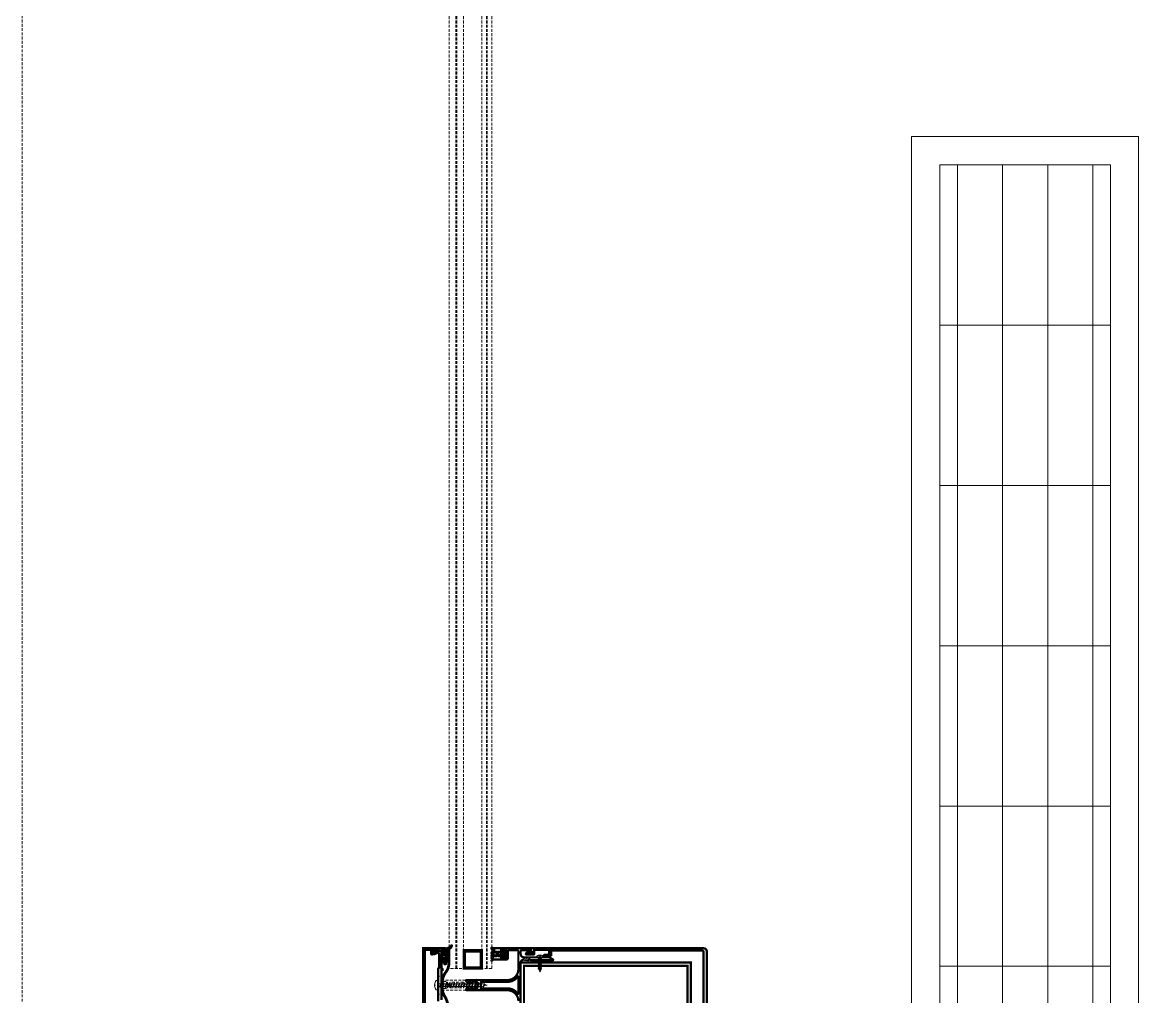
# Model space of a CAD drawing. Extents: x -1457 to 23780, y -2071 to 4205.
# Drawn here: x 7067.2 to 7165.5, y 617 to 702.8 of the extents above; entities that cross this region are included whole.
import ezdxf

# ---------------------------------------------------------------- set-up
doc = ezdxf.new("R2010")
doc.units = 0
doc.header["$MEASUREMENT"] = 0
doc.linetypes.add('HIDDEN', pattern=[0.375, 0.25, -0.125])
doc.layers.get('0').update_dxf_attribs({"color": 9, "lineweight": 9})
doc.layers.add('M-TEFRIS2-015', color=129, linetype='Continuous', lineweight=9)
doc.layers.add('T-KONVEKTOR', color=220, linetype='Continuous', lineweight=9)

# ---------------------------------------------------------------- blocks, each defined once
blk = doc.blocks.new('vid u')
at = {"lineweight": 5, "ltscale": 0.5}
for p, q in [((-18171.11, 6484.16), (-18170.11, 6484.53)), ((-18167.91, 6482.87), (-18171.11, 6484.16)), ((-18166.91, 6483.23), (-18171.11, 6484.16)), ((-18171.11, 6481.61), (-18170.11, 6481.97)), ((-18167.91, 6480.31), (-18171.11, 6481.61)), ((-18166.91, 6480.68), (-18171.11, 6481.61)), ((-18170.57, 6486.66), (-18169.57, 6487.03)), ((-18167.16, 6486.01), (-18170.57, 6486.66)), ((-18168.16, 6485.65), (-18170.57, 6486.66)), ((-18170.11, 6484.53), (-18170.11, 6485.84)), ((-18170.11, 6484.53), (-18166.91, 6483.23)), ((-18170.11, 6484.53), (-18166.91, 6483.23)), ((-18170.11, 6481.97), (-18170.11, 6483.76)), ((-18170.11, 6481.97), (-18166.91, 6480.68)), ((-18170.11, 6481.97), (-18166.91, 6480.68)), ((-18170.11, 6479.42), (-18170.11, 6481.2)), ((-18169.89, 6486.38), (-18170.1, 6485.93)), ((-18169.01, 6488.98), (-18169.59, 6487.02)), ((-18169.57, 6487.03), (-18167.16, 6486.01)), ((-18169.01, 6488.98), (-18168.46, 6486.56)), ((-18167.16, 6486.01), (-18168.16, 6485.65)), ((-18168.16, 6485.65), (-18167.93, 6484.98)), ((-18167.91, 6483.64), (-18167.91, 6484.91)), ((-18166.91, 6483.23), (-18167.91, 6482.87)), ((-18167.91, 6481.08), (-18167.91, 6482.87)), ((-18166.91, 6480.68), (-18167.91, 6480.31)), ((-18171.11, 6479.06), (-18170.11, 6479.42)), ((-18167.91, 6477.76), (-18171.11, 6479.06)), ((-18166.91, 6478.12), (-18171.11, 6479.06)), ((-18171.11, 6476.5), (-18170.11, 6476.87)), ((-18167.91, 6475.2), (-18171.11, 6476.5)), ((-18166.91, 6475.57), (-18171.11, 6476.5)), ((-18171.11, 6473.95), (-18170.11, 6474.31)), ((-18167.91, 6472.65), (-18171.11, 6473.95)), ((-18166.91, 6473.01), (-18171.11, 6473.95)), ((-18171.11, 6471.49), (-18170.11, 6471.86)), ((-18167.91, 6470.2), (-18171.11, 6471.49)), ((-18166.91, 6470.56), (-18171.11, 6471.49)), ((-18170.11, 6479.42), (-18166.91, 6478.12)), ((-18170.11, 6479.42), (-18166.91, 6478.12)), ((-18170.11, 6476.87), (-18170.11, 6478.65)), ((-18170.11, 6476.87), (-18166.91, 6475.57)), ((-18170.11, 6476.87), (-18166.91, 6475.57)), ((-18170.11, 6474.31), (-18170.11, 6476.1)), ((-18170.11, 6474.31), (-18166.91, 6473.01)), ((-18170.11, 6474.31), (-18166.91, 6473.01)), ((-18170.11, 6471.86), (-18170.11, 6473.54)), ((-18170.11, 6471.86), (-18166.91, 6470.56)), ((-18170.11, 6471.86), (-18166.91, 6470.56)), ((-18170.11, 6469.6), (-18170.11, 6471.14)), ((-18167.91, 6478.53), (-18167.91, 6480.31)), ((-18166.91, 6478.12), (-18167.91, 6477.76)), ((-18167.91, 6475.97), (-18167.91, 6477.76)), ((-18166.91, 6475.57), (-18167.91, 6475.2)), ((-18167.91, 6473.42), (-18167.91, 6475.2)), ((-18166.91, 6473.01), (-18167.91, 6472.65)), ((-18167.91, 6470.97), (-18167.91, 6472.65)), ((-18171.11, 6469.24), (-18170.11, 6469.6)), ((-18167.91, 6467.94), (-18171.11, 6469.24)), ((-18166.91, 6468.31), (-18171.11, 6469.24)), ((-18171.11, 6466.99), (-18170.11, 6467.35)), ((-18167.91, 6465.69), (-18171.11, 6466.99)), ((-18166.91, 6466.05), (-18171.11, 6466.99)), ((-18171.11, 6464.73), (-18170.11, 6465.1)), ((-18167.91, 6463.43), (-18171.11, 6464.73)), ((-18166.91, 6463.8), (-18171.11, 6464.73)), ((-18171.11, 6462.43), (-18170.11, 6462.8)), ((-18167.91, 6461.14), (-18171.11, 6462.43)), ((-18166.91, 6461.5), (-18171.11, 6462.43)), ((-18170.11, 6469.6), (-18166.91, 6468.31)), ((-18170.11, 6469.6), (-18166.91, 6468.31)), ((-18170.11, 6467.35), (-18170.11, 6468.89)), ((-18170.11, 6467.35), (-18166.91, 6466.05)), ((-18170.11, 6467.35), (-18166.91, 6466.05)), ((-18170.11, 6465.1), (-18170.11, 6466.63)), ((-18170.11, 6465.1), (-18166.91, 6463.8)), ((-18170.11, 6465.1), (-18166.91, 6463.8)), ((-18170.11, 6462.8), (-18170.11, 6464.38)), ((-18170.11, 6462.8), (-18166.91, 6461.5)), ((-18170.11, 6462.8), (-18166.91, 6461.5)), ((-18170.11, 6460.5), (-18170.11, 6462.03)), ((-18166.91, 6470.56), (-18167.91, 6470.2)), ((-18167.91, 6468.71), (-18167.91, 6470.2)), ((-18166.91, 6468.31), (-18167.91, 6467.94)), ((-18167.91, 6466.46), (-18167.91, 6467.94)), ((-18166.91, 6466.05), (-18167.91, 6465.69)), ((-18167.91, 6464.2), (-18167.91, 6465.69)), ((-18166.91, 6463.8), (-18167.91, 6463.43)), ((-18167.91, 6461.91), (-18167.91, 6463.43)), ((-18166.91, 6461.5), (-18167.91, 6461.14)), ((-18167.91, 6459.61), (-18167.91, 6461.14)), ((-18171.11, 6460.14), (-18170.11, 6460.5)), ((-18167.91, 6458.84), (-18171.11, 6460.14)), ((-18166.91, 6459.2), (-18171.11, 6460.14)), ((-18171.11, 6457.84), (-18170.11, 6458.2)), ((-18167.91, 6456.54), (-18171.11, 6457.84)), ((-18166.91, 6456.91), (-18171.11, 6457.84)), ((-18171.11, 6455.55), (-18170.11, 6455.91)), ((-18167.91, 6454.25), (-18171.11, 6455.55)), ((-18166.91, 6454.61), (-18171.11, 6455.55)), ((-18171.11, 6453.25), (-18170.11, 6453.61)), ((-18166.91, 6452.31), (-18171.11, 6453.25)), ((-18167.91, 6451.95), (-18171.11, 6453.25)), ((-18170.11, 6451.31), (-18171.11, 6450.94)), ((-18170.11, 6460.5), (-18166.91, 6459.2)), ((-18170.11, 6460.5), (-18166.91, 6459.2)), ((-18170.11, 6458.2), (-18170.11, 6459.73)), ((-18170.11, 6458.2), (-18166.91, 6456.91)), ((-18170.11, 6455.91), (-18170.11, 6457.44)), ((-18170.11, 6455.91), (-18166.91, 6454.61)), ((-18170.11, 6453.61), (-18170.11, 6455.14)), ((-18170.11, 6453.61), (-18166.91, 6452.31)), ((-18170.11, 6453.61), (-18166.91, 6452.31)), ((-18170.11, 6451.31), (-18170.11, 6452.84)), ((-18166.91, 6450.01), (-18170.11, 6451.31)), ((-18166.91, 6459.2), (-18167.91, 6458.84)), ((-18167.91, 6457.31), (-18167.91, 6458.84)), ((-18166.91, 6456.91), (-18167.91, 6456.54)), ((-18167.91, 6455.02), (-18167.91, 6456.54)), ((-18166.91, 6454.61), (-18167.91, 6454.25)), ((-18167.91, 6452.72), (-18167.91, 6454.25)), ((-18166.91, 6452.31), (-18167.91, 6451.95)), ((-18167.91, 6450.42), (-18167.91, 6451.95)), ((-18164.91, 6445.88), (-18173.11, 6445.88)), ((-18173.11, 6444.22), (-18173.11, 6445.88)), ((-18167.91, 6449.65), (-18171.11, 6450.94)), ((-18171.11, 6450.94), (-18166.91, 6450.01)), ((-18171.11, 6448.64), (-18170.11, 6449.01)), ((-18167.91, 6447.35), (-18171.11, 6448.64)), ((-18166.91, 6447.71), (-18171.11, 6448.64)), ((-18170.11, 6449.01), (-18170.11, 6450.54)), ((-18170.11, 6449.01), (-18166.91, 6447.71)), ((-18170.11, 6445.88), (-18170.11, 6448.24)), ((-18166.91, 6450.01), (-18167.91, 6449.65)), ((-18167.91, 6448.12), (-18167.91, 6449.65)), ((-18166.91, 6447.71), (-18167.91, 6447.35)), ((-18167.91, 6445.88), (-18167.91, 6447.35)), ((-18164.91, 6444.22), (-18164.91, 6445.88))]:
    blk.add_line(p, q, dxfattribs=at)
blk.add_lwpolyline([(-18169.59, 6442.85), (-18169.14, 6443.18), (-18168.89, 6443.18), (-18168.43, 6442.85)], dxfattribs=at)
for centre, radius, start, end in [((-18169.91, 6485.84), 0.2, 155.32512, 180), ((-18168.11, 6484.91), 0.2, 0, 19.11162), ((-18168.56, 6450.67), 7.89, 234.75731, 262.49049), ((-18169.46, 6450.67), 7.89, 277.50951, 305.24269)]:
    blk.add_arc(centre, radius, start, end, dxfattribs=at)
blk = doc.blocks.new('A$C4B7F52E3')
for p, q in [((250.001, 89.476), (-0.004, 89.467)), ((250, 89.475), (0, 89.476)), ((0, 89.476), (0, 69.468)), ((250, 69.467), (250, 89.475)), ((0, 69.468), (250, 69.467))]:
    blk.add_line(p, q)
at = {"color": 252, "linetype": 'Continuous'}
for p, q in [((16.607, 71.952), (16.605, 86.99)), ((30.726, 71.952), (30.724, 86.989)), ((44.846, 71.951), (44.843, 86.989)), ((58.965, 71.951), (58.963, 86.988)), ((73.084, 71.95), (73.082, 86.988)), ((87.204, 71.95), (87.201, 86.986)), ((101.323, 71.948), (101.321, 86.986)), ((115.442, 71.948), (115.44, 86.985)), ((129.562, 71.947), (129.559, 86.985)), ((143.681, 71.947), (143.679, 86.984)), ((157.8, 71.946), (157.798, 86.984)), ((171.92, 71.945), (171.918, 86.983)), ((186.039, 71.944), (186.037, 86.981))]:
    blk.add_line(p, q, dxfattribs=at)
at = {"color": 252}
for p, q in [((191.479, 71.953), (200.194, 86.989)), ((199.293, 85.436), (2.485, 85.425)), ((203.547, 84.503), (203.546, 75.356)), ((207.524, 84.503), (207.523, 75.356)), ((211.5, 84.502), (211.5, 75.356)), ((215.477, 84.502), (215.477, 75.356)), ((219.454, 84.502), (219.453, 75.355)), ((223.431, 84.502), (223.43, 75.355)), ((242.208, 82.689), (197.704, 82.693)), ((242.208, 79.906), (242.208, 82.689)), ((196.989, 81.459), (2.485, 81.448)), ((194.684, 77.483), (2.486, 77.471)), ((227.096, 76.725), (194.247, 76.728)), ((192.379, 73.506), (2.486, 73.495))]:
    blk.add_line(p, q, dxfattribs=at)
blk.add_lwpolyline([(247.514, 86.989), (247.515, 71.952), (2.486, 71.953), (2.485, 86.99)], close=True)
for centre in [(230.278, 76.724), (242.208, 76.724)]:
    blk.add_circle(centre, 3.181, dxfattribs=at)

msp = doc.modelspace()

# ---------------------------------------------------------------- hatches: boundary and pattern name
at = {"layer": 'M-TEFRIS2-015', "linetype": 'HIDDEN', "lineweight": 0}
h = msp.add_hatch(dxfattribs=at)
h.set_pattern_fill('LINE', color=256, scale=0.666667, angle=495, style=0)
h.set_pattern_definition([(45, (6983.90813, 563.91743), (0.058925565, -0.058925565), [])])
edge = h.paths.add_edge_path()
edge.add_arc((7104.484, 621.724), 0.625, 292.6612, 332.8, ccw=False)
edge.add_arc((7104.798, 621.003), 0.162, 117.03999, 179.89731)
edge.add_line((7104.637, 621.003), (7104.637, 620.923))
edge.add_line((7104.637, 620.923), (7104.637, 620.909))
edge.add_line((7104.637, 620.909), (7104.637, 620.902))
edge.add_line((7104.637, 620.902), (7104.639, 620.894))
edge.add_line((7104.639, 620.894), (7104.642, 620.887))
edge.add_line((7104.642, 620.887), (7104.646, 620.88))
edge.add_line((7104.646, 620.88), (7104.651, 620.874))
edge.add_line((7104.651, 620.874), (7104.658, 620.868))
edge.add_line((7104.658, 620.868), (7104.665, 620.864))
edge.add_line((7104.665, 620.864), (7104.672, 620.861))
edge.add_line((7104.672, 620.861), (7104.687, 620.859))
edge.add_line((7104.687, 620.859), (7104.762, 620.859))
edge.add_line((7104.762, 620.859), (7104.765, 620.859))
edge.add_line((7104.765, 620.859), (7104.768, 620.858))
edge.add_line((7104.768, 620.858), (7104.771, 620.857))
edge.add_line((7104.771, 620.857), (7104.774, 620.855))
edge.add_line((7104.774, 620.855), (7104.776, 620.853))
edge.add_line((7104.776, 620.853), (7104.779, 620.851))
edge.add_line((7104.779, 620.851), (7104.78, 620.848))
edge.add_line((7104.78, 620.848), (7104.781, 620.845))
edge.add_line((7104.781, 620.845), (7104.782, 620.839))
edge.add_line((7104.782, 620.839), (7104.782, 620.759))
edge.add_line((7104.782, 620.759), (7104.782, 620.756))
edge.add_line((7104.782, 620.756), (7104.781, 620.753))
edge.add_line((7104.781, 620.753), (7104.78, 620.75))
edge.add_line((7104.78, 620.75), (7104.779, 620.747))
edge.add_line((7104.779, 620.747), (7104.776, 620.745))
edge.add_line((7104.776, 620.745), (7104.774, 620.743))
edge.add_line((7104.774, 620.743), (7104.771, 620.741))
edge.add_line((7104.771, 620.741), (7104.768, 620.74))
edge.add_line((7104.768, 620.74), (7104.762, 620.739))
edge.add_line((7104.762, 620.739), (7104.687, 620.739))
edge.add_line((7104.687, 620.739), (7104.679, 620.738))
edge.add_line((7104.679, 620.738), (7104.672, 620.737))
edge.add_line((7104.672, 620.737), (7104.665, 620.734))
edge.add_line((7104.665, 620.734), (7104.658, 620.73))
edge.add_line((7104.658, 620.73), (7104.651, 620.724))
edge.add_line((7104.651, 620.724), (7104.646, 620.718))
edge.add_line((7104.646, 620.718), (7104.642, 620.711))
edge.add_line((7104.642, 620.711), (7104.639, 620.704))
edge.add_line((7104.639, 620.704), (7104.637, 620.689))
edge.add_line((7104.637, 620.689), (7104.637, 620.682))
edge.add_line((7104.637, 620.682), (7104.639, 620.674))
edge.add_line((7104.639, 620.674), (7104.642, 620.667))
edge.add_line((7104.642, 620.667), (7104.646, 620.66))
edge.add_line((7104.646, 620.66), (7104.651, 620.654))
edge.add_line((7104.651, 620.654), (7104.658, 620.648))
edge.add_line((7104.658, 620.648), (7104.665, 620.644))
edge.add_line((7104.665, 620.644), (7104.672, 620.641))
edge.add_line((7104.672, 620.641), (7104.687, 620.639))
edge.add_line((7104.687, 620.639), (7104.762, 620.639))
edge.add_line((7104.762, 620.639), (7104.765, 620.639))
edge.add_line((7104.765, 620.639), (7104.768, 620.638))
edge.add_line((7104.768, 620.638), (7104.771, 620.637))
edge.add_line((7104.771, 620.637), (7104.774, 620.635))
edge.add_line((7104.774, 620.635), (7104.776, 620.633))
edge.add_line((7104.776, 620.633), (7104.779, 620.631))
edge.add_line((7104.779, 620.631), (7104.78, 620.628))
edge.add_line((7104.78, 620.628), (7104.781, 620.625))
edge.add_line((7104.781, 620.625), (7104.782, 620.619))
edge.add_line((7104.782, 620.619), (7104.782, 620.539))
edge.add_line((7104.782, 620.539), (7104.782, 620.536))
edge.add_line((7104.782, 620.536), (7104.781, 620.533))
edge.add_line((7104.781, 620.533), (7104.78, 620.53))
edge.add_line((7104.78, 620.53), (7104.779, 620.527))
edge.add_line((7104.779, 620.527), (7104.776, 620.525))
edge.add_line((7104.776, 620.525), (7104.774, 620.523))
edge.add_line((7104.774, 620.523), (7104.771, 620.521))
edge.add_line((7104.771, 620.521), (7104.768, 620.52))
edge.add_line((7104.768, 620.52), (7104.762, 620.519))
edge.add_line((7104.762, 620.519), (7104.687, 620.519))
edge.add_line((7104.687, 620.519), (7104.679, 620.518))
edge.add_line((7104.679, 620.518), (7104.672, 620.517))
edge.add_line((7104.672, 620.517), (7104.665, 620.514))
edge.add_line((7104.665, 620.514), (7104.658, 620.51))
edge.add_line((7104.658, 620.51), (7104.651, 620.504))
edge.add_line((7104.651, 620.504), (7104.646, 620.498))
edge.add_line((7104.646, 620.498), (7104.642, 620.491))
edge.add_line((7104.642, 620.491), (7104.639, 620.484))
edge.add_line((7104.639, 620.484), (7104.637, 620.469))
edge.add_line((7104.637, 620.469), (7104.637, 620.462))
edge.add_line((7104.637, 620.462), (7104.639, 620.454))
edge.add_line((7104.639, 620.454), (7104.642, 620.447))
edge.add_line((7104.642, 620.447), (7104.646, 620.44))
edge.add_line((7104.646, 620.44), (7104.651, 620.434))
edge.add_line((7104.651, 620.434), (7104.658, 620.428))
edge.add_line((7104.658, 620.428), (7104.665, 620.424))
edge.add_line((7104.665, 620.424), (7104.672, 620.421))
edge.add_line((7104.672, 620.421), (7104.687, 620.419))
edge.add_line((7104.687, 620.419), (7104.762, 620.419))
edge.add_line((7104.762, 620.419), (7104.765, 620.419))
edge.add_line((7104.765, 620.419), (7104.768, 620.418))
edge.add_line((7104.768, 620.418), (7104.771, 620.417))
edge.add_line((7104.771, 620.417), (7104.774, 620.415))
edge.add_line((7104.774, 620.415), (7104.776, 620.413))
edge.add_line((7104.776, 620.413), (7104.779, 620.411))
edge.add_line((7104.779, 620.411), (7104.78, 620.408))
edge.add_line((7104.78, 620.408), (7104.781, 620.405))
edge.add_line((7104.781, 620.405), (7104.782, 620.399))
edge.add_line((7104.782, 620.399), (7104.782, 620.319))
edge.add_line((7104.782, 620.319), (7104.782, 620.316))
edge.add_line((7104.782, 620.316), (7104.781, 620.313))
edge.add_line((7104.781, 620.313), (7104.78, 620.31))
edge.add_line((7104.78, 620.31), (7104.779, 620.307))
edge.add_line((7104.779, 620.307), (7104.776, 620.305))
edge.add_line((7104.776, 620.305), (7104.774, 620.303))
edge.add_line((7104.774, 620.303), (7104.771, 620.301))
edge.add_line((7104.771, 620.301), (7104.768, 620.3))
edge.add_line((7104.768, 620.3), (7104.762, 620.299))
edge.add_line((7104.762, 620.299), (7104.687, 620.299))
edge.add_line((7104.687, 620.299), (7104.679, 620.298))
edge.add_line((7104.679, 620.298), (7104.672, 620.297))
edge.add_line((7104.672, 620.297), (7104.665, 620.294))
edge.add_line((7104.665, 620.294), (7104.658, 620.29))
edge.add_line((7104.658, 620.29), (7104.651, 620.284))
edge.add_line((7104.651, 620.284), (7104.646, 620.278))
edge.add_line((7104.646, 620.278), (7104.642, 620.271))
edge.add_line((7104.642, 620.271), (7104.639, 620.264))
edge.add_line((7104.639, 620.264), (7104.637, 620.249))
edge.add_line((7104.637, 620.249), (7104.637, 620.242))
edge.add_line((7104.637, 620.242), (7104.639, 620.234))
edge.add_line((7104.639, 620.234), (7104.642, 620.227))
edge.add_line((7104.642, 620.227), (7104.646, 620.22))
edge.add_line((7104.646, 620.22), (7104.651, 620.214))
edge.add_line((7104.651, 620.214), (7104.658, 620.208))
edge.add_line((7104.658, 620.208), (7104.665, 620.204))
edge.add_line((7104.665, 620.204), (7104.672, 620.201))
edge.add_line((7104.672, 620.201), (7104.687, 620.199))
edge.add_line((7104.687, 620.199), (7104.762, 620.199))
edge.add_line((7104.762, 620.199), (7104.765, 620.199))
edge.add_line((7104.765, 620.199), (7104.768, 620.198))
edge.add_line((7104.768, 620.198), (7104.771, 620.197))
edge.add_line((7104.771, 620.197), (7104.774, 620.195))
edge.add_line((7104.774, 620.195), (7104.776, 620.193))
edge.add_line((7104.776, 620.193), (7104.779, 620.191))
edge.add_line((7104.779, 620.191), (7104.78, 620.188))
edge.add_line((7104.78, 620.188), (7104.781, 620.185))
edge.add_line((7104.781, 620.185), (7104.782, 620.179))
edge.add_line((7104.782, 620.179), (7104.782, 620.099))
edge.add_line((7104.782, 620.099), (7104.782, 620.096))
edge.add_line((7104.782, 620.096), (7104.782, 620.093))
edge.add_line((7104.782, 620.093), (7104.78, 620.09))
edge.add_line((7104.78, 620.09), (7104.779, 620.087))
edge.add_line((7104.779, 620.087), (7104.777, 620.085))
edge.add_line((7104.777, 620.085), (7104.774, 620.083))
edge.add_line((7104.774, 620.083), (7104.771, 620.081))
edge.add_line((7104.771, 620.081), (7104.768, 620.08))
edge.add_line((7104.768, 620.08), (7104.762, 620.079))
edge.add_line((7104.762, 620.079), (7104.511, 620.079))
edge.add_arc((7104.511, 620.109), 0.03, 180, 270, ccw=False)
edge.add_line((7104.481, 620.109), (7104.481, 620.293))
edge.add_line((7104.481, 620.293), (7104.311, 620.293))
edge.add_line((7104.311, 620.293), (7104.291, 620.218))
edge.add_arc((7104.243, 620.231), 0.05, 237.96059, 345.40146, ccw=False)
edge.add_arc((7104.269, 620.273), 0.1, 206.3878, 237.96059, ccw=False)
edge.add_arc((7104.773, 620.523), 0.663, 153.6122, 206.3878, ccw=False)
edge.add_arc((7104.269, 620.773), 0.1, 122.03941, 153.6122, ccw=False)
edge.add_arc((7104.243, 620.815), 0.05, 14.59854, 122.03941, ccw=False)
edge.add_line((7104.291, 620.828), (7104.311, 620.753))
edge.add_line((7104.311, 620.753), (7104.481, 620.753))
edge.add_line((7104.481, 620.753), (7104.481, 621.173))
edge.add_arc((7104.531, 621.173), 0.05, 103.15979, 180, ccw=False)
edge.add_arc((7104.375, 621.971), 0.763, 280.87984, 321.33818)
edge.add_arc((7104.993, 621.451), 0.0486, -15.43171, 116.97073, ccw=False)
edge = h.paths.add_edge_path(flags=16)
edge.add_arc((7104.283, 620.623), 0.03, 90, 169.17596, ccw=False)
edge.add_line((7104.283, 620.653), (7104.451, 620.653))
edge.add_arc((7104.451, 620.623), 0.03, 0, 90, ccw=False)
edge.add_line((7104.481, 620.623), (7104.481, 620.423))
edge.add_arc((7104.451, 620.423), 0.03, 270, 360, ccw=False)
edge.add_line((7104.451, 620.393), (7104.283, 620.393))
edge.add_arc((7104.283, 620.423), 0.03, 190.82404, 270, ccw=False)
edge.add_arc((7104.806, 620.523), 0.562, 169.17596, 190.82404, ccw=False)

# ---------------------------------------------------------------- linework, layer by layer
for p, q in [((7067.2, 861.676), (7067.2, 284.7)), ((7104.801, 619.469), (7104.801, 788.301)), ((7105.401, 619.469), (7105.401, 788.301)), ((7105.477, 619.469), (7105.477, 788.301)), ((7106.077, 619.469), (7106.077, 788.301)), ((7107.677, 619.469), (7107.677, 788.301)), ((7108.077, 619.469), (7108.077, 788.301)), ((7108.153, 619.469), (7108.153, 788.301)), ((7108.553, 619.469), (7108.553, 788.301)), ((7112.524, 620.559), (7112.524, 620.45)), ((7113.065, 620.559), (7113.065, 620.45)), ((7112.524, 620.45), (7113.065, 620.45)), ((7112.648, 620.403), (7112.935, 620.45)), ((7112.941, 620.443), (7112.648, 620.395)), ((7112.683, 620.423), (7112.648, 620.403)), ((7112.683, 620.423), (7112.648, 620.403)), ((7112.648, 620.403), (7112.648, 620.395)), ((7112.648, 620.395), (7112.683, 620.375)), ((7112.648, 620.306), (7112.941, 620.355)), ((7112.941, 620.347), (7112.648, 620.298)), ((7112.683, 620.326), (7112.648, 620.306)), ((7112.683, 620.326), (7112.648, 620.306)), ((7112.648, 620.306), (7112.648, 620.298)), ((7112.648, 620.298), (7112.683, 620.278)), ((7112.648, 620.21), (7112.941, 620.258)), ((7112.941, 620.25), (7112.648, 620.202)), ((7112.683, 620.23), (7112.648, 620.21)), ((7112.683, 620.23), (7112.648, 620.21)), ((7112.648, 620.21), (7112.648, 620.202)), ((7112.648, 620.202), (7112.683, 620.182)), ((7112.648, 620.113), (7112.941, 620.162)), ((7112.941, 620.154), (7112.648, 620.105)), ((7112.683, 620.133), (7112.648, 620.113)), ((7112.683, 620.133), (7112.648, 620.113)), ((7112.648, 620.113), (7112.648, 620.105)), ((7112.648, 620.105), (7112.683, 620.085)), ((7112.648, 620.017), (7112.941, 620.065)), ((7112.941, 620.057), (7112.648, 620.009)), ((7112.683, 620.037), (7112.648, 620.017)), ((7112.683, 620.037), (7112.648, 620.017)), ((7112.648, 620.017), (7112.648, 620.009)), ((7112.648, 620.009), (7112.683, 619.989)), ((7112.648, 619.921), (7112.941, 619.969)), ((7112.941, 619.961), (7112.648, 619.913)), ((7112.683, 619.941), (7112.648, 619.921)), ((7112.683, 619.941), (7112.648, 619.921)), ((7112.648, 619.921), (7112.648, 619.913)), ((7112.648, 619.913), (7112.683, 619.893)), ((7112.648, 619.824), (7112.941, 619.872)), ((7112.941, 619.864), (7112.648, 619.816)), ((7112.683, 619.844), (7112.648, 619.824)), ((7112.683, 619.844), (7112.648, 619.824)), ((7112.648, 619.824), (7112.648, 619.816)), ((7112.648, 619.816), (7112.683, 619.796)), ((7112.648, 619.728), (7112.941, 619.776)), ((7112.941, 619.768), (7112.648, 619.72)), ((7112.683, 619.748), (7112.648, 619.728)), ((7112.683, 619.748), (7112.648, 619.728)), ((7112.648, 619.728), (7112.648, 619.72)), ((7112.648, 619.72), (7112.683, 619.7)), ((7112.648, 619.631), (7112.941, 619.679)), ((7112.941, 619.671), (7112.648, 619.623)), ((7112.683, 619.651), (7112.648, 619.631)), ((7112.683, 619.651), (7112.648, 619.631)), ((7112.648, 619.631), (7112.648, 619.623)), ((7112.648, 619.623), (7112.683, 619.603)), ((7112.648, 619.535), (7112.941, 619.583)), ((7112.941, 619.575), (7112.648, 619.527)), ((7112.683, 619.555), (7112.648, 619.535)), ((7112.683, 619.555), (7112.648, 619.535)), ((7112.809, 620.45), (7112.683, 620.423)), ((7112.683, 620.423), (7112.683, 620.45)), ((7112.683, 620.375), (7112.907, 620.423)), ((7112.907, 620.375), (7112.683, 620.326)), ((7112.683, 620.326), (7112.683, 620.375)), ((7112.683, 620.278), (7112.907, 620.327)), ((7112.683, 620.278), (7112.683, 620.23)), ((7112.907, 620.278), (7112.683, 620.23)), ((7112.683, 620.182), (7112.907, 620.23)), ((7112.683, 620.037), (7112.683, 620.225)), ((7112.683, 620.182), (7112.683, 620.133)), ((7112.683, 620.182), (7112.683, 620.133)), ((7112.907, 620.182), (7112.683, 620.133)), ((7112.683, 620.085), (7112.907, 620.134)), ((7112.683, 620.085), (7112.683, 620.037)), ((7112.683, 620.085), (7112.683, 620.037)), ((7112.907, 620.085), (7112.683, 620.037)), ((7112.683, 619.989), (7112.907, 620.037)), ((7112.683, 619.989), (7112.683, 619.941)), ((7112.907, 619.989), (7112.683, 619.941)), ((7112.683, 619.989), (7112.683, 619.941)), ((7112.683, 619.893), (7112.907, 619.941)), ((7112.683, 619.893), (7112.683, 619.844)), ((7112.907, 619.892), (7112.683, 619.844)), ((7112.683, 619.796), (7112.907, 619.844)), ((7112.683, 619.748), (7112.683, 619.796)), ((7112.907, 619.796), (7112.683, 619.748)), ((7112.683, 619.7), (7112.907, 619.748)), ((7112.683, 619.7), (7112.683, 619.651)), ((7112.907, 619.699), (7112.683, 619.651)), ((7112.683, 619.603), (7112.907, 619.651)), ((7112.907, 619.603), (7112.683, 619.555)), ((7112.683, 619.603), (7112.683, 619.555)), ((7112.683, 619.507), (7112.907, 619.555)), ((7112.907, 620.423), (7112.941, 620.443)), ((7112.907, 620.375), (7112.907, 620.423)), ((7112.941, 620.355), (7112.907, 620.375)), ((7112.907, 620.327), (7112.941, 620.347)), ((7112.907, 620.278), (7112.907, 620.327)), ((7112.941, 620.258), (7112.907, 620.278)), ((7112.907, 620.23), (7112.941, 620.25)), ((7112.907, 620.182), (7112.907, 620.23)), ((7112.941, 620.162), (7112.907, 620.182)), ((7112.907, 620.177), (7112.907, 619.989)), ((7112.907, 620.134), (7112.941, 620.154)), ((7112.907, 620.085), (7112.907, 620.134)), ((7112.941, 620.065), (7112.907, 620.085)), ((7112.907, 620.037), (7112.941, 620.057)), ((7112.941, 619.969), (7112.907, 619.989)), ((7112.907, 619.941), (7112.941, 619.961)), ((7112.907, 619.892), (7112.907, 619.941)), ((7112.941, 619.872), (7112.907, 619.892)), ((7112.907, 619.844), (7112.941, 619.864)), ((7112.907, 619.796), (7112.907, 619.844)), ((7112.941, 619.776), (7112.907, 619.796)), ((7112.907, 619.748), (7112.941, 619.768)), ((7112.907, 619.748), (7112.907, 619.699)), ((7112.941, 619.679), (7112.907, 619.699)), ((7112.907, 619.651), (7112.941, 619.671)), ((7112.907, 619.603), (7112.907, 619.651)), ((7112.941, 619.583), (7112.907, 619.603)), ((7112.907, 619.555), (7112.941, 619.575)), ((7112.907, 619.506), (7112.907, 619.555)), ((7112.941, 620.443), (7112.941, 620.45)), ((7112.941, 620.347), (7112.941, 620.355)), ((7112.941, 620.25), (7112.941, 620.258)), ((7112.941, 620.154), (7112.941, 620.162)), ((7112.941, 620.057), (7112.941, 620.065)), ((7112.941, 619.969), (7112.941, 619.961)), ((7112.941, 619.864), (7112.941, 619.872)), ((7112.941, 619.776), (7112.941, 619.768)), ((7112.941, 619.679), (7112.941, 619.671)), ((7112.941, 619.583), (7112.941, 619.575)), ((7108.553, 619.469), (7104.801, 619.469)), ((7112.648, 619.535), (7112.648, 619.527)), ((7112.648, 619.527), (7112.683, 619.507)), ((7112.648, 619.438), (7112.941, 619.487)), ((7112.941, 619.479), (7112.648, 619.43)), ((7112.683, 619.458), (7112.648, 619.438)), ((7112.648, 619.438), (7112.648, 619.43)), ((7112.648, 619.43), (7112.683, 619.41)), ((7112.683, 619.507), (7112.683, 619.458)), ((7112.683, 619.41), (7112.907, 619.459)), ((7112.683, 619.41), (7112.693, 619.412)), ((7112.693, 619.412), (7112.785, 619.182)), ((7112.893, 619.402), (7112.727, 619.314)), ((7112.727, 619.314), (7112.879, 619.362)), ((7112.785, 619.182), (7112.795, 619.175)), ((7112.795, 619.175), (7112.805, 619.182)), ((7112.805, 619.182), (7112.879, 619.362)), ((7112.914, 619.382), (7112.815, 619.361)), ((7112.815, 619.361), (7112.841, 619.374)), ((7112.841, 619.374), (7112.914, 619.39)), ((7112.879, 619.362), (7112.914, 619.382)), ((7112.893, 619.402), (7112.907, 619.441)), ((7112.914, 619.39), (7112.893, 619.402)), ((7112.941, 619.487), (7112.907, 619.506)), ((7112.907, 619.459), (7112.941, 619.479)), ((7112.907, 619.441), (7112.907, 619.459)), ((7112.914, 619.382), (7112.914, 619.39)), ((7112.941, 619.479), (7112.941, 619.487)), ((7104.099, 618.4), (7104.099, 618.371)), ((7104.099, 617.63), (7104.099, 617.6)), ((7104.114, 618.336), (7104.185, 618.265)), ((7104.185, 617.736), (7104.114, 617.665)), ((7106.239, 618.45), (7104.149, 618.45)), ((7104.22, 618.25), (7104.299, 618.25)), ((7104.299, 617.75), (7104.22, 617.75)), ((7104.279, 617.75), (7104.299, 617.73)), ((7104.299, 618.25), (7104.299, 618.28)), ((7104.299, 617.72), (7104.299, 617.75)), ((7104.329, 618.31), (7104.499, 618.31)), ((7104.499, 617.69), (7104.329, 617.69)), ((7104.499, 618.31), (7104.545, 618.265)), ((7104.545, 617.736), (7104.499, 617.69)), ((7104.58, 618.25), (7104.629, 618.25)), ((7104.629, 617.75), (7104.58, 617.75)), ((7104.659, 618.22), (7104.659, 617.78)), ((7104.859, 618.2), (7104.859, 617.8)), ((7106.039, 618.25), (7104.909, 618.25)), ((7104.909, 617.75), (7106.039, 617.75)), ((7106.089, 617.8), (7106.089, 618.2)), ((7106.289, 618.33), (7106.289, 618.4)), ((7106.289, 617.92), (7106.289, 618.08)), ((7106.289, 618.08), (7106.629, 618.08)), ((7106.629, 617.92), (7106.289, 617.92)), ((7106.289, 617.6), (7106.289, 617.67)), ((7106.529, 618.23), (7106.389, 618.23)), ((7106.389, 617.77), (7106.529, 617.77)), ((7106.579, 618.28), (7106.529, 618.28)), ((7106.529, 618.28), (7106.529, 618.23)), ((7106.529, 617.77), (7106.529, 617.72)), ((7106.529, 617.72), (7106.579, 617.72)), ((7106.679, 618.13), (7106.679, 618.18)), ((7106.679, 617.82), (7106.679, 617.87)), ((7104.149, 617.55), (7106.239, 617.55))]:
    msp.add_line(p, q, dxfattribs=at)
at = {"layer": 'M-TEFRIS2-015', "linetype": 'HIDDEN', "lineweight": 0, "const_width": 0.2}
for points in [[(7105.04, 621.438, -0.176952), (7104.725, 621.147, 0.281357), (7104.637, 621.003), (7104.637, 620.923), (7104.637, 620.909), (7104.637, 620.902), (7104.639, 620.894), (7104.642, 620.887), (7104.646, 620.88), (7104.651, 620.874), (7104.658, 620.868), (7104.665, 620.864), (7104.672, 620.861), (7104.687, 620.859), (7104.762, 620.859), (7104.765, 620.859), (7104.768, 620.858), (7104.771, 620.857), (7104.774, 620.855), (7104.776, 620.853), (7104.779, 620.851), (7104.78, 620.848), (7104.781, 620.845), (7104.782, 620.839), (7104.782, 620.759), (7104.782, 620.756), (7104.781, 620.753), (7104.78, 620.75), (7104.779, 620.747), (7104.776, 620.745), (7104.774, 620.743), (7104.771, 620.741), (7104.768, 620.74), (7104.762, 620.739), (7104.687, 620.739), (7104.679, 620.738), (7104.672, 620.737), (7104.665, 620.734), (7104.658, 620.73), (7104.651, 620.724), (7104.646, 620.718), (7104.642, 620.711), (7104.639, 620.704), (7104.637, 620.689), (7104.637, 620.682), (7104.639, 620.674), (7104.642, 620.667), (7104.646, 620.66), (7104.651, 620.654), (7104.658, 620.648), (7104.665, 620.644), (7104.672, 620.641), (7104.687, 620.639), (7104.762, 620.639), (7104.765, 620.639), (7104.768, 620.638), (7104.771, 620.637), (7104.774, 620.635), (7104.776, 620.633), (7104.779, 620.631), (7104.78, 620.628), (7104.781, 620.625), (7104.782, 620.619), (7104.782, 620.539), (7104.782, 620.536), (7104.781, 620.533), (7104.78, 620.53), (7104.779, 620.527), (7104.776, 620.525), (7104.774, 620.523), (7104.771, 620.521), (7104.768, 620.52), (7104.762, 620.519), (7104.687, 620.519), (7104.679, 620.518), (7104.672, 620.517), (7104.665, 620.514), (7104.658, 620.51), (7104.651, 620.504), (7104.646, 620.498), (7104.642, 620.491), (7104.639, 620.484), (7104.637, 620.469), (7104.637, 620.462), (7104.639, 620.454), (7104.642, 620.447), (7104.646, 620.44), (7104.651, 620.434), (7104.658, 620.428), (7104.665, 620.424), (7104.672, 620.421), (7104.687, 620.419), (7104.762, 620.419), (7104.765, 620.419), (7104.768, 620.418), (7104.771, 620.417), (7104.774, 620.415), (7104.776, 620.413), (7104.779, 620.411), (7104.78, 620.408), (7104.781, 620.405), (7104.782, 620.399), (7104.782, 620.319), (7104.782, 620.316), (7104.781, 620.313), (7104.78, 620.31), (7104.779, 620.307), (7104.776, 620.305), (7104.774, 620.303), (7104.771, 620.301), (7104.768, 620.3), (7104.762, 620.299), (7104.687, 620.299), (7104.679, 620.298), (7104.672, 620.297), (7104.665, 620.294), (7104.658, 620.29), (7104.651, 620.284), (7104.646, 620.278), (7104.642, 620.271), (7104.639, 620.264), (7104.637, 620.249), (7104.637, 620.242), (7104.639, 620.234), (7104.642, 620.227), (7104.646, 620.22), (7104.651, 620.214), (7104.658, 620.208), (7104.665, 620.204), (7104.672, 620.201), (7104.687, 620.199), (7104.762, 620.199), (7104.765, 620.199), (7104.768, 620.198), (7104.771, 620.197), (7104.774, 620.195), (7104.776, 620.193), (7104.779, 620.191), (7104.78, 620.188), (7104.781, 620.185), (7104.782, 620.179), (7104.782, 620.099), (7104.782, 620.096), (7104.782, 620.093), (7104.78, 620.09), (7104.779, 620.087), (7104.777, 620.085), (7104.774, 620.083), (7104.771, 620.081), (7104.768, 620.08), (7104.762, 620.079), (7104.511, 620.079, -0.414214), (7104.481, 620.109), (7104.481, 620.293), (7104.311, 620.293), (7104.291, 620.218, -0.506456), (7104.216, 620.188, -0.13864), (7104.18, 620.229, -0.234436), (7104.18, 620.818, -0.13864), (7104.216, 620.858, -0.506456), (7104.291, 620.828), (7104.311, 620.753), (7104.481, 620.753), (7104.481, 621.173, -0.348434), (7104.519, 621.222, 0.17839), (7104.971, 621.494, -0.651907)], [(7102.65, 621.1), (7103.22, 621.1), (7103.22, 620.775, 1), (7103.37, 620.775), (7103.37, 621.1), (7103.85, 621.1), (7103.899, 621.015, 0.339454), (7103.933, 621.001), (7104.459, 621.142, 0.876976), (7104.445, 621.25), (7102.5, 621.25), (7102.5, 614.75), (7104.445, 614.75, 0.876976), (7104.459, 614.858), (7103.933, 614.999, 0.339454), (7103.899, 614.985), (7103.85, 614.9), (7103.37, 614.9), (7103.37, 615.225, 1), (7103.22, 615.225), (7103.22, 614.9), (7102.65, 614.9)], [(7104.234, 620.629, -0.359904), (7104.263, 620.653), (7104.431, 620.653, -0.414214), (7104.461, 620.623), (7104.461, 620.423, -0.414214), (7104.431, 620.393), (7104.263, 620.393, -0.359904), (7104.234, 620.417, -0.094739)], [(7104.234, 620.629, -0.359904), (7104.263, 620.653), (7104.431, 620.653, -0.414214), (7104.461, 620.623), (7104.461, 620.423, -0.414214), (7104.431, 620.393), (7104.263, 620.393, -0.359904), (7104.234, 620.417, -0.094739)], [(7109.375, 620.47, -0.414214), (7109.475, 620.57), (7109.535, 620.57), (7109.535, 620.45), (7109.635, 620.45, 0.333333), (7109.635, 621.05), (7109.535, 621.05), (7109.535, 620.93), (7109.475, 620.93, -0.414214), (7109.375, 621.03), (7109.375, 621.25), (7108.715, 621.25), (7108.715, 621.211, 0.307685), (7108.756, 621.15, -1.128702), (7108.725, 621.093, -0.201212), (7108.625, 621.251, 0.978531), (7108.525, 621.251, 0.1613), (7108.635, 621.045, -0.307572), (7108.637, 621.022), (7108.527, 620.832, 0.8391), (7108.549, 620.813), (7108.644, 620.892, -0.8391), (7108.674, 620.867), (7108.527, 620.612, 0.8391), (7108.549, 620.593), (7108.644, 620.672, -0.8391), (7108.674, 620.647), (7108.527, 620.392, 0.8391), (7108.549, 620.373), (7108.644, 620.452, -0.8391), (7108.674, 620.427), (7108.527, 620.172, 0.8391), (7108.549, 620.153), (7108.637, 620.227, -0.176327), (7108.702, 620.25), (7109.375, 620.25)], [(7108.948, 620.95), (7108.915, 620.95, 1), (7108.915, 620.55), (7108.948, 620.55, 0.414214), (7108.978, 620.58), (7108.978, 620.92, 0.414214)], [(7109.375, 620.67), (7109.601, 620.67, 0.375047), (7109.631, 620.696, 0.067879), (7109.631, 620.804, 0.375047), (7109.601, 620.83), (7109.375, 620.83, -0.298217), (7109.283, 620.89, 0.298217), (7109.191, 620.95), (7109.158, 620.95, 0.414214), (7109.128, 620.92), (7109.128, 620.58, 0.414214), (7109.158, 620.55), (7109.191, 620.55, 0.298217), (7109.283, 620.61, -0.298217)], [(7107.595, 617.74, 0.414214), (7107.625, 617.71), (7109.945, 617.71, -0.239182), (7110.841, 617.255, 0.725247), (7110.895, 617.273), (7110.895, 618), (7110.895, 618.727, 0.725247), (7110.841, 618.745, -0.239182), (7109.945, 618.29), (7107.625, 618.29, 0.414214), (7107.595, 618.26), (7107.595, 618)]]:
    msp.add_lwpolyline(points, format="xyb", close=True, dxfattribs=at)
for points in [[(7103.824, 616.562), (7103.824, 617.17), (7103.854, 617.2), (7103.824, 617.23), (7103.824, 618), (7103.824, 618.77), (7103.854, 618.8), (7103.824, 618.83), (7103.824, 619.438, -0.198912), (7103.833, 619.459), (7103.924, 619.55), (7103.924, 620.713), (7103.816, 620.901), (7103.537, 620.74, -1), (7103.462, 620.87), (7103.836, 621.086, -0.414214), (7103.877, 621.075), (7103.93, 620.983), (7104.43, 621.117, -0.493145), (7104.524, 621.045), (7104.524, 620.85, -0.414214), (7104.474, 620.8), (7104.404, 620.8, -0.414214), (7104.374, 620.83), (7104.374, 620.947), (7104.124, 620.88), (7104.124, 620.15), (7104.374, 620.15), (7104.374, 620.27, -0.414214), (7104.404, 620.3), (7104.474, 620.3, -0.414214), (7104.524, 620.25), (7104.524, 619.9, -0.414214), (7104.474, 619.85), (7104.404, 619.85, -0.414214), (7104.374, 619.88), (7104.374, 620), (7104.124, 620), (7104.124, 619.45), (7104.194, 619.45, -0.414214), (7104.224, 619.42), (7104.224, 619.33, -0.414214), (7104.194, 619.3), (7104.124, 619.3), (7104.124, 616.7)], [(7104.798, 614.75), (7104.748, 614.75), (7104.748, 615.548, 0.10228), (7104.48, 616.844, -0.152313), (7104.12, 618, -0.152313), (7104.48, 619.156, 0.159108), (7104.748, 619.845), (7104.748, 621.022), (7104.798, 621.022), (7104.798, 619.844, -0.158967), (7104.52, 619.126, 0.152054), (7104.17, 618, 0.152944), (7104.524, 616.869, -0.10266), (7104.798, 615.548), (7104.798, 614.75)], [(7110.895, 616.6, 0.414214), (7109.945, 617.55), (7107.265, 617.55), (7107.235, 617.58), (7107.205, 617.55), (7106.345, 617.55, -0.414214), (7106.295, 617.6), (7106.295, 617.629, -0.198912), (7106.309, 617.665), (7106.38, 617.735, -0.198912), (7106.416, 617.75), (7106.495, 617.75), (7106.495, 617.72, 0.414214), (7106.525, 617.69), (7106.695, 617.69), (7106.74, 617.735, -0.198912), (7106.776, 617.75), (7106.855, 617.75), (7106.855, 617.72, 0.414214), (7106.885, 617.69), (7107.055, 617.69), (7107.1, 617.735, -0.198912), (7107.136, 617.75), (7107.265, 617.75, 0.414214), (7107.295, 617.78), (7107.295, 618), (7107.295, 618.22, 0.414214), (7107.265, 618.25), (7107.136, 618.25, -0.198912), (7107.1, 618.265), (7107.055, 618.31), (7106.885, 618.31, 0.414214), (7106.855, 618.28), (7106.855, 618.25), (7106.776, 618.25, -0.198912), (7106.74, 618.265), (7106.695, 618.31), (7106.525, 618.31, 0.414214), (7106.495, 618.28), (7106.495, 618.25), (7106.416, 618.25, -0.198912), (7106.38, 618.265), (7106.309, 618.335, -0.198912), (7106.295, 618.371), (7106.295, 618.4, -0.414214), (7106.345, 618.45), (7107.205, 618.45), (7107.235, 618.42), (7107.265, 618.45), (7109.945, 618.45, 0.414214), (7110.895, 619.4), (7110.895, 620.97, 0.414214), (7110.795, 621.07), (7110.075, 621.07, 0.414214), (7109.975, 620.97), (7109.975, 620.41, -0.414214), (7109.815, 620.25), (7109.495, 620.25, -0.414214), (7109.395, 620.35), (7109.395, 620.45, -0.414214), (7109.495, 620.55), (7109.515, 620.55), (7109.515, 620.4), (7109.815, 620.4), (7109.815, 620.72), (7109.845, 620.75), (7109.815, 620.78), (7109.815, 621.1), (7109.515, 621.1), (7109.515, 620.95), (7109.495, 620.95, -0.414214), (7109.395, 621.05), (7109.395, 621.22, -0.414214), (7109.425, 621.25), (7110.895, 621.25), (7111.965, 621.25, -0.414214), (7111.995, 621.22), (7111.995, 621, -0.414214), (7111.895, 620.9), (7111.875, 620.9, -0.414214), (7111.845, 620.93), (7111.845, 621.07), (7111.195, 621.07, 0.414214), (7111.095, 620.97), (7111.095, 620.75, 0.414214), (7111.395, 620.45), (7112.765, 620.45), (7112.795, 620.42), (7112.825, 620.45), (7113.612, 620.45), (7113.948, 620.256, -0.767327), (7113.933, 620.2), (7111.997, 620.2), (7111.895, 620.25), (7111.771, 620.25), (7111.753, 620.22), (7111.736, 620.25), (7111.673, 620.25, -1), (7111.613, 620.25), (7111.533, 620.25, -1), (7111.473, 620.25), (7111.395, 620.25, 0.414214), (7111.095, 619.95), (7111.095, 618), (7111.095, 616.05, 0.414214)], [(7127.5, 615.05), (7127.5, 620.95, 0.414214), (7127.2, 621.25), (7112.023, 621.25, 0.470043), (7111.995, 621.22), (7111.995, 621.15, 0.430327), (7112.093, 621.05), (7112.093, 620.88), (7111.813, 620.88), (7111.775, 620.945, 0.508142), (7111.727, 620.95), (7111.576, 620.784, 0.650971), (7111.613, 620.7), (7112.243, 620.7, 0.414214), (7112.293, 620.75), (7112.293, 621.1), (7113.593, 621.1), (7113.593, 620.741), (7113.469, 620.67), (7113.203, 620.67, 0.414214), (7113.173, 620.64), (7113.173, 620.603, 0.267949), (7113.188, 620.577), (7113.366, 620.474, 0.131652), (7113.381, 620.47), (7113.515, 620.47, 0.131652), (7113.53, 620.474), (7113.778, 620.617, 0.267949), (7113.793, 620.643), (7113.793, 621.05), (7127.1, 621.05, -0.414214), (7127.2, 620.95), (7127.2, 615.05)]]:
    msp.add_lwpolyline(points, format="xyb", dxfattribs=at)
for points in [[(7106.077, 619.469), (7107.677, 619.469), (7107.677, 621.069), (7106.077, 621.069)], [(7106.177, 619.569), (7107.577, 619.569), (7107.577, 620.969), (7106.177, 620.969)], [(7126.095, 620), (7126.095, 616), (7111.095, 616), (7111.095, 620)], [(7125.795, 619.7), (7125.795, 616.3), (7111.395, 616.3), (7111.395, 619.7)]]:
    msp.add_lwpolyline(points, close=True, dxfattribs=at)
for points in [[(7112.833, 620.65), (7112.803, 620.628), (7112.787, 620.628), (7112.757, 620.65)], [(7112.907, 619.506), (7112.683, 619.458)]]:
    msp.add_lwpolyline(points, dxfattribs=at)
at = {"layer": 'M-TEFRIS2-015', "linetype": 'HIDDEN', "lineweight": 0}
for centre, radius, start, end in [((7112.825, 620.134), 0.521, 97.50951, 125.24269), ((7112.765, 620.134), 0.521, 54.75731, 82.49049), ((7104.149, 618.4), 0.05, 90, 180), ((7104.149, 618.371), 0.05, 180, 225), ((7104.149, 617.63), 0.05, 135, 180), ((7104.149, 617.6), 0.05, 180, 270), ((7104.22, 618.3), 0.05, 225, 270), ((7104.22, 617.7), 0.05, 90, 135), ((7104.329, 618.28), 0.03, 90, 180), ((7104.329, 617.72), 0.03, 180, 270), ((7104.58, 618.3), 0.05, 225, 270), ((7104.58, 617.7), 0.05, 90, 135), ((7104.629, 618.22), 0.03, 360, 90), ((7104.629, 617.78), 0.03, 270, 0), ((7104.909, 618.2), 0.05, 90, 180), ((7104.909, 617.8), 0.05, 180, 270), ((7106.039, 618.2), 0.05, 0, 90), ((7106.039, 617.8), 0.05, 270, 0), ((7106.239, 618.4), 0.05, 0, 90), ((7106.239, 617.6), 0.05, 270, 0), ((7106.389, 618.33), 0.1, 180, 270), ((7106.389, 617.67), 0.1, 90, 180), ((7106.579, 618.18), 0.1, 0, 90), ((7106.579, 617.82), 0.1, 270, 360), ((7106.629, 618.13), 0.05, 270, 0), ((7106.629, 617.87), 0.05, 0, 90)]:
    msp.add_arc(centre, radius, start, end, dxfattribs=at)

# ---------------------------------------------------------------- block references
at = {"layer": 'M-TEFRIS2-015', "linetype": 'HIDDEN', "lineweight": 0, "xscale": 0.0999999999985448, "yscale": 0.0999999999985448, "zscale": 0.0999999999985448, "rotation": 270}
msp.add_blockref('vid u', (6459.237, -1198.901), dxfattribs=at)
at = {"layer": 'T-KONVEKTOR', "xscale": -1, "rotation": 90}
msp.add_blockref('A$C4B7F52E3', (7235.006, 692.742), dxfattribs=at)

doc.saveas('drawing.dxf')
